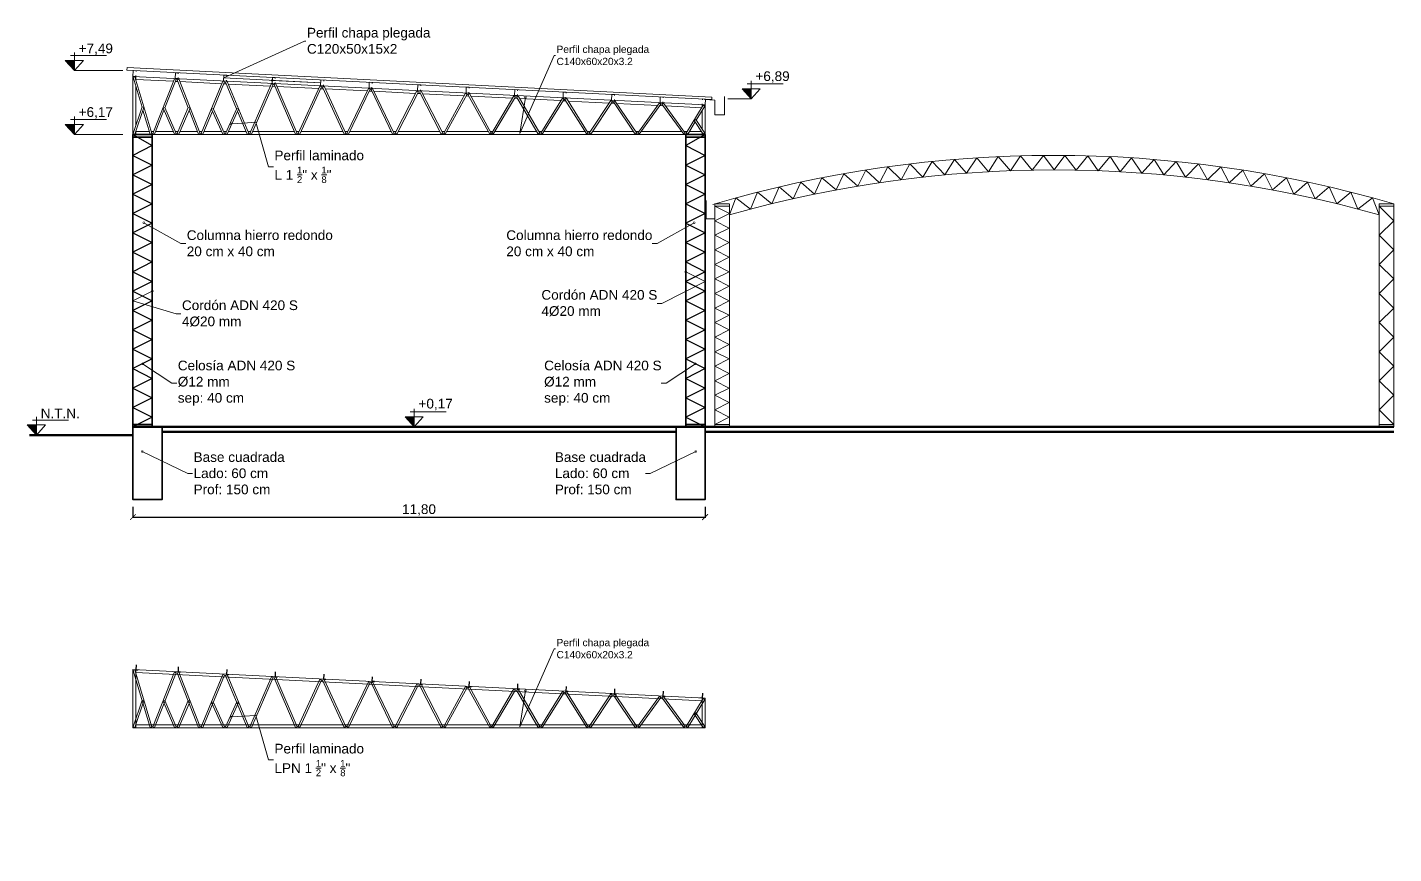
# Model space of a CAD drawing. Header units: millimetres. Extents: x 11 to 1331, y -149 to 22.
# Drawn here: x 701.44 to 729.62, y -110.06 to -93.02 of the extents above; entities that cross this region are included whole.
import ezdxf
from ezdxf import colors
from ezdxf.entities.mleader import LeaderData, LeaderLine
from ezdxf.math import Vec2, Vec3

# ---------------------------------------------------------------- set-up
doc = ezdxf.new("R2010")
doc.units = ezdxf.units.MM
doc.header["$LTSCALE"] = 0.1
doc.header["$MEASUREMENT"] = 0
doc.header["$PDMODE"] = 3
doc.header["$PDSIZE"] = 0.1
doc.linetypes.add('ACAD_ISO10W100', pattern=[18, 12, -3, 0, -3])
doc.linetypes.add('CONTINUA', pattern=[200, 100, 100])
doc.layers.get('DEFPOINTS').update_dxf_attribs({"color": 1})
for name, color, linetype, lineweight in [('00_CANALETA', 2, 'Continuous', 13), ('00_EST_ANGULARES', 4, 'CONTINUA', 20), ('00_EST_COL_DIAG', 1, 'Continuous', 25), ('00_EST_Columna', 3, 'Continuous', 35), ('00_EST_Correa', 3, 'ACAD_ISO10W100', 20), ('00_EST_Cotas', 6, 'Continuous', 9), ('00_EST_Cubierta', 2, 'Continuous', 9), ('00_EST_FUNDACION', 2, 'Continuous', 35), ('00_EST_Piso', 7, 'Continuous', 50), ('00_EST_TEXTO', 6, 'Continuous', 9), ('00_EST_Viga', 5, 'Continuous', 20), ('00_EST_Viga_Montante', 5, 'Continuous', 20)]:
    doc.layers.add(name, color=color, linetype=linetype, lineweight=lineweight)
doc.layers.add('00_EST_EXISTENTE', color=8, linetype='Continuous', lineweight=20, transparency=0.5)
doc.styles.add('1 en 100', font='romans.shx', dxfattribs={"height": 0.17})
doc.styles.add('Arial20', font='arial.ttf', dxfattribs={"height": 0.2})
doc.dimstyles.new('Cota 1-100-Andres', dxfattribs={"dimtxt": 0.2, "dimasz": 0.12, "dimexe": 0.012, "dimexo": 0.15, "dimgap": 0.025, "dimtad": 1, "dimzin": 0, "dimtxsty": 'Arial20', "dimblk1": 'ARCHTICK', "dimblk2": 'ARCHTICK', "dimsah": 1, "dimcen": 0.09, "dimclrd": 256, "dimclre": 256, "dimclrt": 256, "dimazin": 0, "dimtfac": 1, "dimtofl": 0, "dimtmove": 0, "dimatfit": 3, "dimldrblk": 'ARCHTICK', "dimfxl": 1, "dimtolj": 1, "dimtzin": 0, "dimarcsym": 0})

# ---------------------------------------------------------------- blocks, each defined once
blk = doc.blocks.new('_DotSmall')
at = {"color": 0, "linetype": 'ByBlock', "const_width": 0.5}
blk.add_lwpolyline([(-0.0625, 0, 1), (0.0625, 0, 1)], format="xyb", close=True, dxfattribs=at)
blk = doc.blocks.new('cotaNivel')
at = {"layer": '00_EST_Cotas', "transparency": 33554687}
h = blk.add_hatch(color=256, dxfattribs=at)
h.dxf.hatch_style = 1
h.paths.add_polyline_path([(328.514, -103.488), (328.327, -103.488), (328.514, -103.697)])
at = {"layer": '00_EST_Cotas'}
for p, q in [((328.435, -103.386), (329.174, -103.386)), ((328.514, -103.697), (328.514, -103.322))]:
    blk.add_line(p, q, dxfattribs=at)
blk.add_lwpolyline([(328.514, -103.697), (328.701, -103.488), (328.327, -103.488)], close=True, dxfattribs=at)
blk = doc.blocks.new('_ARCHTICK')
at = {"color": 0, "linetype": 'ByBlock', "const_width": 0.15}
blk.add_lwpolyline([(-0.5, -0.5), (0.5, 0.5)], dxfattribs=at)
blk = doc.blocks.new('*D136')
at = {"layer": '00_EST_Cotas', "lineweight": -2, "transparency": 16777216}
for p, q in [((703.618, -102.906), (703.618, -103.13)), ((703.618, -103.118), (715.418, -103.118)), ((715.418, -102.906), (715.418, -103.13))]:
    blk.add_line(p, q, dxfattribs=at)
at = {"layer": 'DEFPOINTS', "color": 0, "transparency": 16777216}
for p in [(703.618, -102.756), (715.418, -102.756), (715.418, -103.118)]:
    blk.add_point(p, dxfattribs=at)
at = {"layer": '00_EST_Cotas', "lineweight": -2, "transparency": 16777216, "xscale": 0.12, "yscale": 0.12, "zscale": 0.12, "rotation": 180}
blk.add_blockref('_ARCHTICK', (703.618, -103.118), dxfattribs=at)
at = {"layer": '00_EST_Cotas', "lineweight": -2, "transparency": 16777216, "xscale": 0.12, "yscale": 0.12, "zscale": 0.12}
blk.add_blockref('_ARCHTICK', (715.418, -103.118), dxfattribs=at)
at = {"layer": '00_EST_Cotas', "transparency": 16777216, "insert": (709.518, -102.973), "char_height": 0.2, "attachment_point": 5, "style": 'Arial20'}
blk.add_mtext('\\A1;11,80', dxfattribs=at)

msp = doc.modelspace()

# ---------------------------------------------------------------- linework, layer by layer
at = {"layer": '00_CANALETA'}
for points in [[(715.403, -94.505), (715.619, -94.519), (715.619, -94.819), (715.819, -94.819), (715.819, -94.439), (715.819, -94.439)], [(715.834, -96.654), (715.618, -96.656), (715.618, -96.968), (715.437, -96.968), (715.437, -96.589), (715.437, -96.589)]]:
    msp.add_lwpolyline(points, dxfattribs=at)
at = {"layer": '00_EST_ANGULARES'}
for p, q in [((703.624, -94.047), (703.66, -94.035)), ((703.624, -94.047), (703.806, -94.662)), ((704.008, -95.208), (703.66, -94.035)), ((704.473, -94.076), (704.028, -95.205)), ((704.278, -94.674), (704.508, -94.091)), ((704.508, -94.091), (704.473, -94.076)), ((704.528, -94.096), (704.563, -94.081)), ((704.528, -94.096), (704.757, -94.674)), ((705.008, -95.205), (704.563, -94.081)), ((705.473, -94.126), (705.028, -95.205)), ((705.278, -94.698), (705.508, -94.142)), ((705.508, -94.142), (705.473, -94.126)), ((705.528, -94.146), (705.562, -94.13)), ((705.528, -94.146), (705.757, -94.699)), ((706.008, -95.205), (705.562, -94.13)), ((706.028, -95.204), (706.473, -94.176)), ((706.508, -94.192), (706.062, -95.22)), ((706.473, -94.176), (706.508, -94.192)), ((706.528, -94.197), (706.562, -94.18)), ((706.973, -95.22), (706.528, -94.197)), ((706.562, -94.18), (707.008, -95.204)), ((707.473, -94.226), (707.028, -95.204)), ((707.062, -95.22), (707.508, -94.243)), ((707.473, -94.226), (707.508, -94.243)), ((707.528, -94.247), (707.562, -94.23)), ((707.528, -94.247), (707.973, -95.22)), ((708.008, -95.204), (707.562, -94.23)), ((708.028, -95.203), (708.474, -94.276)), ((708.508, -94.294), (708.061, -95.22)), ((708.474, -94.276), (708.508, -94.294)), ((708.528, -94.298), (708.561, -94.28)), ((708.528, -94.298), (708.974, -95.22)), ((709.008, -95.203), (708.561, -94.28)), ((709.474, -94.326), (709.028, -95.202)), ((709.061, -95.22), (709.508, -94.344)), ((709.508, -94.344), (709.474, -94.326)), ((709.528, -94.349), (709.561, -94.33)), ((709.974, -95.22), (709.528, -94.349)), ((709.561, -94.33), (710.008, -95.202)), ((710.475, -94.376), (710.028, -95.201)), ((710.508, -94.395), (710.475, -94.376)), ((710.528, -94.4), (710.56, -94.38)), ((710.56, -94.38), (711.008, -95.201)), ((703.808, -94.657), (703.624, -95.208)), ((703.66, -95.22), (703.844, -94.669)), ((703.808, -94.657), (703.844, -94.669)), ((704.275, -94.666), (704.24, -94.681)), ((704.508, -95.205), (704.275, -94.666)), ((704.528, -95.205), (704.76, -94.666)), ((704.76, -94.666), (704.795, -94.681)), ((710.06, -95.22), (710.508, -94.395)), ((710.975, -95.22), (710.528, -94.4)), ((711.018, -95.2), (711.475, -94.426)), ((711.508, -94.446), (711.05, -95.22)), ((711.475, -94.426), (711.508, -94.446)), ((711.528, -94.45), (711.56, -94.43)), ((711.975, -95.22), (711.528, -94.45)), ((711.56, -94.43), (712.008, -95.2)), ((712.476, -94.476), (712.028, -95.199)), ((712.059, -95.22), (712.508, -94.497)), ((712.508, -94.497), (712.476, -94.476)), ((712.528, -94.501), (712.559, -94.48)), ((712.976, -95.22), (712.528, -94.501)), ((712.559, -94.48), (713.008, -95.199)), ((713.476, -94.526), (713.028, -95.198)), ((713.059, -95.22), (713.508, -94.548)), ((713.476, -94.526), (713.508, -94.548)), ((713.528, -94.552), (713.559, -94.53)), ((713.976, -95.22), (713.528, -94.552)), ((713.559, -94.53), (714.008, -95.198)), ((714.477, -94.576), (714.028, -95.197)), ((714.058, -95.22), (714.508, -94.599)), ((714.508, -94.599), (714.477, -94.576)), ((714.528, -94.603), (714.558, -94.58)), ((714.977, -95.22), (714.528, -94.603)), ((714.558, -94.58), (715.008, -95.197)), ((715.028, -95.2), (715.379, -94.621)), ((715.411, -94.642), (715.235, -94.931)), ((715.411, -94.642), (715.379, -94.621)), ((703.825, -94.726), (703.971, -95.22)), ((704.063, -95.22), (704.258, -94.724)), ((704.24, -94.681), (704.473, -95.22)), ((704.795, -94.681), (704.562, -95.22)), ((704.777, -94.725), (704.973, -95.22)), ((705.062, -95.22), (705.258, -94.746)), ((705.274, -94.69), (705.24, -94.705)), ((705.473, -95.22), (705.24, -94.705)), ((705.274, -94.69), (705.508, -95.205)), ((705.761, -94.69), (705.528, -95.205)), ((705.562, -95.22), (705.795, -94.705)), ((705.761, -94.69), (705.795, -94.705)), ((705.777, -94.747), (705.973, -95.22)), ((715.194, -94.937), (715.226, -94.917)), ((715.194, -94.937), (715.379, -95.22)), ((715.226, -94.917), (715.411, -95.2)), ((703.66, -95.22), (703.624, -95.208)), ((703.971, -95.22), (704.008, -95.208)), ((704.028, -95.205), (704.063, -95.22)), ((704.508, -95.205), (704.473, -95.22)), ((704.528, -95.205), (704.563, -95.22)), ((704.973, -95.22), (705.008, -95.205)), ((705.062, -95.22), (705.028, -95.205)), ((705.508, -95.205), (705.473, -95.22)), ((705.528, -95.205), (705.562, -95.22)), ((705.973, -95.22), (706.008, -95.205)), ((706.028, -95.204), (706.062, -95.22)), ((706.973, -95.22), (707.008, -95.204)), ((707.062, -95.22), (707.028, -95.204)), ((707.973, -95.22), (708.008, -95.204)), ((708.028, -95.203), (708.061, -95.22)), ((708.974, -95.22), (709.008, -95.203)), ((709.028, -95.202), (709.061, -95.22)), ((709.974, -95.22), (710.008, -95.202)), ((710.028, -95.201), (710.06, -95.22)), ((710.975, -95.22), (711.008, -95.201)), ((711.018, -95.2), (711.05, -95.22)), ((711.975, -95.22), (712.008, -95.2)), ((712.028, -95.199), (712.059, -95.22)), ((712.976, -95.22), (713.008, -95.199)), ((713.028, -95.198), (713.059, -95.22)), ((713.976, -95.22), (714.008, -95.198)), ((714.028, -95.197), (714.058, -95.22)), ((714.977, -95.22), (715.008, -95.197)), ((715.059, -95.22), (715.028, -95.2)), ((715.213, -94.967), (715.059, -95.22)), ((715.379, -95.22), (715.411, -95.2)), ((703.624, -106.284), (703.66, -106.272)), ((703.624, -106.284), (703.971, -107.457)), ((704.008, -107.445), (703.66, -106.272)), ((704.473, -106.313), (704.028, -107.442)), ((704.063, -107.457), (704.508, -106.328)), ((704.508, -106.328), (704.473, -106.313)), ((704.528, -106.333), (704.563, -106.318)), ((704.528, -106.333), (704.973, -107.457)), ((705.008, -107.442), (704.563, -106.318)), ((705.473, -106.363), (705.028, -107.442)), ((705.062, -107.457), (705.508, -106.379)), ((705.508, -106.379), (705.473, -106.363)), ((705.528, -106.383), (705.562, -106.367)), ((705.528, -106.383), (705.973, -107.457)), ((706.008, -107.442), (705.562, -106.367)), ((706.028, -107.441), (706.473, -106.413)), ((706.508, -106.429), (706.062, -107.457)), ((706.473, -106.413), (706.508, -106.429)), ((706.528, -106.434), (706.562, -106.417)), ((706.973, -107.457), (706.528, -106.434)), ((706.562, -106.417), (707.008, -107.441)), ((707.473, -106.463), (707.028, -107.44)), ((707.062, -107.457), (707.508, -106.48)), ((707.473, -106.463), (707.508, -106.48)), ((707.528, -106.484), (707.562, -106.467)), ((707.528, -106.484), (707.973, -107.457)), ((708.008, -107.44), (707.562, -106.467)), ((708.028, -107.44), (708.474, -106.513)), ((708.508, -106.531), (708.061, -107.457)), ((708.474, -106.513), (708.508, -106.531)), ((708.528, -106.535), (708.561, -106.517)), ((708.528, -106.535), (708.974, -107.457)), ((709.008, -107.44), (708.561, -106.517)), ((709.474, -106.563), (709.028, -107.439)), ((709.061, -107.457), (709.508, -106.581)), ((709.508, -106.581), (709.474, -106.563)), ((709.528, -106.586), (709.561, -106.567)), ((709.974, -107.457), (709.528, -106.586)), ((709.561, -106.567), (710.008, -107.439)), ((710.475, -106.613), (710.028, -107.438)), ((710.06, -107.457), (710.508, -106.632)), ((710.508, -106.632), (710.475, -106.613)), ((710.528, -106.637), (710.56, -106.617)), ((710.975, -107.457), (710.528, -106.637)), ((710.56, -106.617), (711.008, -107.438)), ((711.018, -107.437), (711.475, -106.663)), ((711.508, -106.683), (711.05, -107.457)), ((711.475, -106.663), (711.508, -106.683)), ((711.528, -106.687), (711.56, -106.667)), ((711.975, -107.457), (711.528, -106.687)), ((711.56, -106.667), (712.008, -107.437)), ((712.476, -106.713), (712.028, -107.436)), ((712.059, -107.457), (712.508, -106.734)), ((712.508, -106.734), (712.476, -106.713)), ((712.528, -106.738), (712.559, -106.717)), ((712.976, -107.457), (712.528, -106.738)), ((712.559, -106.717), (713.008, -107.436)), ((713.476, -106.763), (713.028, -107.435)), ((713.059, -107.457), (713.508, -106.785)), ((713.476, -106.763), (713.508, -106.785)), ((713.528, -106.789), (713.559, -106.767)), ((713.976, -107.457), (713.528, -106.789)), ((713.559, -106.767), (714.008, -107.435)), ((703.808, -106.894), (703.624, -107.445)), ((703.66, -107.457), (703.844, -106.906)), ((703.808, -106.894), (703.844, -106.906)), ((704.275, -106.903), (704.24, -106.918)), ((704.24, -106.918), (704.473, -107.457)), ((704.508, -107.442), (704.275, -106.903)), ((704.528, -107.442), (704.76, -106.903)), ((704.795, -106.918), (704.562, -107.457)), ((704.76, -106.903), (704.795, -106.918)), ((705.274, -106.927), (705.24, -106.942)), ((705.473, -107.457), (705.24, -106.942)), ((705.274, -106.927), (705.508, -107.442)), ((705.761, -106.927), (705.528, -107.442)), ((705.562, -107.457), (705.795, -106.942)), ((705.761, -106.927), (705.795, -106.942)), ((714.477, -106.813), (714.028, -107.434)), ((714.058, -107.457), (714.508, -106.836)), ((714.508, -106.836), (714.477, -106.813)), ((714.528, -106.84), (714.558, -106.817)), ((714.977, -107.457), (714.528, -106.84)), ((714.558, -106.817), (715.008, -107.434)), ((715.028, -107.437), (715.379, -106.858)), ((715.411, -106.879), (715.059, -107.457)), ((715.411, -106.879), (715.379, -106.858)), ((715.194, -107.174), (715.226, -107.153)), ((715.194, -107.174), (715.379, -107.457)), ((715.226, -107.153), (715.411, -107.437)), ((703.66, -107.457), (703.624, -107.445)), ((703.971, -107.457), (704.008, -107.445)), ((704.028, -107.442), (704.063, -107.457)), ((704.508, -107.442), (704.473, -107.457)), ((704.528, -107.442), (704.563, -107.457)), ((704.973, -107.457), (705.008, -107.442)), ((705.062, -107.457), (705.028, -107.442)), ((705.508, -107.442), (705.473, -107.457)), ((705.528, -107.442), (705.562, -107.457)), ((705.973, -107.457), (706.008, -107.442)), ((706.028, -107.441), (706.062, -107.457)), ((706.973, -107.457), (707.008, -107.441)), ((707.062, -107.457), (707.028, -107.44)), ((707.973, -107.457), (708.008, -107.44)), ((708.028, -107.44), (708.061, -107.457)), ((708.974, -107.457), (709.008, -107.44)), ((709.028, -107.439), (709.061, -107.457)), ((709.974, -107.457), (710.008, -107.439)), ((710.028, -107.438), (710.06, -107.457)), ((710.975, -107.457), (711.008, -107.438)), ((711.018, -107.437), (711.05, -107.457)), ((711.975, -107.457), (712.008, -107.437)), ((712.028, -107.436), (712.059, -107.457)), ((712.976, -107.457), (713.008, -107.436)), ((713.028, -107.435), (713.059, -107.457)), ((713.976, -107.457), (714.008, -107.435)), ((714.028, -107.434), (714.058, -107.457)), ((714.977, -107.457), (715.008, -107.434)), ((715.059, -107.457), (715.028, -107.437)), ((715.379, -107.457), (715.411, -107.437))]:
    msp.add_line(p, q, dxfattribs=at)
at = {"layer": '00_EST_COL_DIAG'}
msp.add_line((708.597, -106.512), (708.548, -106.51), dxfattribs=at)
for points in [[(703.618, -95.227), (704.018, -95.456), (703.618, -95.656), (704.018, -95.856), (703.618, -96.056), (704.018, -96.256), (703.618, -96.456), (704.018, -96.656), (703.618, -96.856), (704.018, -97.056), (703.618, -97.256), (704.018, -97.456), (703.618, -97.656), (704.018, -97.856), (703.618, -98.056), (704.018, -98.256), (703.618, -98.456), (704.018, -98.656), (703.618, -98.856), (704.018, -99.056), (703.618, -99.256), (704.018, -99.456), (703.618, -99.656), (704.018, -99.856), (703.618, -100.056), (704.018, -100.256), (703.618, -100.456), (704.018, -100.656), (703.618, -100.856), (704.018, -101.056), (703.618, -101.256)], [(715.418, -95.227), (715.018, -95.456), (715.418, -95.656), (715.018, -95.856), (715.418, -96.056), (715.018, -96.256), (715.418, -96.456), (715.018, -96.656), (715.418, -96.856), (715.018, -97.056), (715.418, -97.256), (715.018, -97.456), (715.418, -97.656), (715.018, -97.856), (715.418, -98.056), (715.018, -98.256), (715.418, -98.456), (715.018, -98.656), (715.418, -98.856), (715.018, -99.056), (715.418, -99.256), (715.018, -99.456), (715.418, -99.656), (715.018, -99.856), (715.418, -100.056), (715.018, -100.256), (715.418, -100.456), (715.018, -100.656), (715.418, -100.856), (715.018, -101.056), (715.418, -101.256)], [(703.682, -106.167), (703.677, -106.267), (703.727, -106.269)], [(704.552, -106.21), (704.548, -106.31), (704.597, -106.312)], [(705.552, -106.26), (705.548, -106.36), (705.597, -106.362)], [(706.552, -106.31), (706.548, -106.41), (706.597, -106.412)], [(707.552, -106.36), (707.548, -106.46), (707.597, -106.462)], [(708.552, -106.41), (708.548, -106.51), (708.597, -106.512)], [(709.552, -106.46), (709.548, -106.56), (709.597, -106.562)], [(710.552, -106.51), (710.548, -106.61), (710.597, -106.612)], [(711.552, -106.56), (711.548, -106.66), (711.597, -106.662)], [(712.552, -106.61), (712.548, -106.71), (712.597, -106.712)], [(713.552, -106.66), (713.548, -106.76), (713.597, -106.762)], [(714.552, -106.71), (714.548, -106.81), (714.597, -106.812)], [(715.362, -106.75), (715.358, -106.851), (715.308, -106.848)]]:
    msp.add_lwpolyline(points, dxfattribs=at)
at = {"layer": '00_EST_Columna'}
for p, q in [((703.618, -101.256), (703.618, -95.227)), ((703.618, -95.227), (704.018, -95.227)), ((704.018, -101.256), (704.018, -95.227)), ((715.018, -95.227), (715.418, -95.227)), ((715.018, -101.256), (715.018, -95.227)), ((715.418, -101.256), (715.418, -95.227)), ((703.618, -95.278), (704.018, -95.278)), ((715.018, -95.278), (715.418, -95.278)), ((703.618, -101.205), (704.018, -101.205)), ((703.618, -101.256), (704.018, -101.256)), ((715.418, -101.205), (715.018, -101.205)), ((715.418, -101.256), (715.018, -101.256))]:
    msp.add_line(p, q, dxfattribs=at)
at = {"layer": '00_EST_Correa'}
for points in [[(703.682, -93.93), (703.683, -93.91), (703.623, -93.907), (703.618, -94.027), (703.677, -94.03), (703.678, -94.01)], [(704.552, -93.973), (704.553, -93.953), (704.493, -93.951), (704.488, -94.07), (704.548, -94.073), (704.548, -94.053)], [(705.552, -94.023), (705.553, -94.003), (705.493, -94.001), (705.488, -94.12), (705.548, -94.123), (705.548, -94.103)], [(706.552, -94.073), (706.553, -94.053), (706.493, -94.051), (706.488, -94.17), (706.548, -94.173), (706.548, -94.153)], [(707.552, -94.123), (707.553, -94.103), (707.493, -94.101), (707.488, -94.22), (707.548, -94.223), (707.548, -94.203)], [(708.552, -94.173), (708.553, -94.153), (708.493, -94.15), (708.488, -94.27), (708.548, -94.273), (708.548, -94.253)], [(709.552, -94.223), (709.553, -94.203), (709.493, -94.2), (709.488, -94.32), (709.548, -94.323), (709.548, -94.303)], [(710.552, -94.273), (710.553, -94.253), (710.493, -94.25), (710.488, -94.37), (710.548, -94.373), (710.548, -94.353)], [(711.552, -94.323), (711.553, -94.303), (711.493, -94.3), (711.488, -94.42), (711.548, -94.423), (711.548, -94.403)], [(712.552, -94.373), (712.553, -94.353), (712.493, -94.35), (712.488, -94.47), (712.548, -94.473), (712.548, -94.453)], [(713.552, -94.423), (713.553, -94.403), (713.493, -94.4), (713.488, -94.52), (713.548, -94.523), (713.548, -94.503)], [(714.552, -94.473), (714.553, -94.453), (714.493, -94.45), (714.488, -94.57), (714.548, -94.573), (714.548, -94.553)], [(715.362, -94.514), (715.363, -94.494), (715.423, -94.497), (715.418, -94.617), (715.358, -94.614), (715.359, -94.594)]]:
    msp.add_lwpolyline(points, dxfattribs=at)
at = {"layer": '00_EST_Cotas'}
for p, q in [((702.41, -93.907), (703.41, -93.907)), ((715.884, -94.494), (716.366, -94.494)), ((702.41, -95.227), (703.41, -95.227))]:
    msp.add_line(p, q, dxfattribs=at)
at = {"layer": '00_EST_Cubierta'}
for p, q in [((703.495, -93.897), (703.497, -93.847)), ((715.553, -94.503), (703.495, -93.897)), ((715.555, -94.453), (703.497, -93.847)), ((715.553, -94.503), (715.555, -94.453))]:
    msp.add_line(p, q, dxfattribs=at)
at = {"layer": '00_EST_EXISTENTE'}
for p, q in [((715.618, -96.656), (715.916, -96.656)), ((715.618, -96.656), (715.618, -101.256)), ((715.618, -96.706), (715.916, -96.706)), ((715.918, -101.256), (715.918, -96.656)), ((729.318, -101.256), (729.318, -96.656)), ((729.618, -96.656), (729.319, -96.656)), ((729.618, -96.706), (729.319, -96.706)), ((729.618, -101.256), (729.618, -96.656)), ((715.618, -101.206), (715.916, -101.206)), ((715.619, -101.256), (715.918, -101.256)), ((729.616, -101.256), (729.318, -101.256)), ((729.618, -101.206), (729.319, -101.206))]:
    msp.add_line(p, q, dxfattribs=at)
for points in [[(715.918, -96.882), (716.052, -96.534), (716.354, -96.763), (716.498, -96.417), (716.793, -96.653), (716.945, -96.308), (717.233, -96.55), (717.393, -96.208), (717.675, -96.456), (717.828, -96.119), (718.119, -96.369), (718.278, -96.036), (718.565, -96.291), (718.73, -95.96), (719.012, -96.221), (719.184, -95.893), (719.46, -96.159), (719.643, -95.834), (719.909, -96.105), (720.102, -95.783), (720.359, -96.06), (720.558, -95.741), (720.81, -96.022), (721.023, -95.707), (721.261, -95.993), (721.462, -95.683), (721.713, -95.973), (721.925, -95.666), (722.165, -95.96), (722.396, -95.657), (722.618, -95.956)], [(729.318, -96.882), (729.183, -96.534), (728.881, -96.763), (728.737, -96.417), (728.443, -96.653), (728.29, -96.308), (728.002, -96.55), (727.842, -96.208), (727.56, -96.456), (727.407, -96.119), (727.116, -96.369), (726.957, -96.036), (726.67, -96.291), (726.505, -95.96), (726.223, -96.221), (726.051, -95.893), (725.775, -96.159), (725.592, -95.834), (725.326, -96.105), (725.133, -95.783), (724.876, -96.06), (724.677, -95.741), (724.425, -96.022), (724.212, -95.707), (723.974, -95.993), (723.774, -95.683), (723.522, -95.973), (723.31, -95.666), (723.07, -95.96), (722.839, -95.657), (722.618, -95.956)], [(715.619, -101.206), (715.916, -101.056), (715.618, -100.906), (715.916, -100.756), (715.618, -100.606), (715.916, -100.456), (715.618, -100.306), (715.916, -100.156), (715.619, -100.006), (715.916, -99.856), (715.618, -99.706), (715.916, -99.556), (715.619, -99.406), (715.916, -99.256), (715.618, -99.106), (715.916, -98.956), (715.618, -98.806), (715.916, -98.656), (715.618, -98.506), (715.916, -98.356), (715.618, -98.206), (715.916, -98.056), (715.618, -97.906), (715.916, -97.756), (715.618, -97.606), (715.916, -97.456), (715.618, -97.306), (715.916, -97.156), (715.618, -97.006), (715.918, -96.856), (715.619, -96.706)], [(729.618, -101.206), (729.319, -100.906), (729.618, -100.606), (729.319, -100.306), (729.618, -100.006), (729.319, -99.706), (729.618, -99.406), (729.319, -99.106), (729.618, -98.806), (729.319, -98.506), (729.618, -98.206), (729.319, -97.906), (729.618, -97.606), (729.319, -97.306), (729.618, -97.006), (729.319, -96.706)]]:
    msp.add_lwpolyline(points, dxfattribs=at)
for radius, start, end in [(25, 73.7398, 106.3551), (24.7, 74.261, 105.739)]:
    msp.add_arc((722.618, -120.656), radius, start, end, dxfattribs=at)
at = {"layer": '00_EST_FUNDACION'}
for points in [[(703.618, -101.256), (704.218, -101.256), (704.218, -102.756), (703.618, -102.756)], [(715.418, -101.256), (714.818, -101.256), (714.818, -102.756), (715.418, -102.756)]]:
    msp.add_lwpolyline(points, close=True, dxfattribs=at)
at = {"layer": '00_EST_Piso'}
for p, q in [((701.486, -101.426), (703.618, -101.426)), ((703.618, -101.256), (729.618, -101.256)), ((704.218, -101.356), (714.818, -101.356)), ((715.418, -101.356), (729.618, -101.356))]:
    msp.add_line(p, q, dxfattribs=at)
at = {"layer": '00_EST_Viga'}
for p, q in [((703.615, -94.087), (703.618, -94.087)), ((703.618, -94.027), (715.418, -94.617)), ((703.678, -94.09), (704.452, -94.129)), ((704.492, -94.131), (704.543, -94.133)), ((704.584, -94.135), (705.451, -94.179)), ((705.491, -94.181), (705.543, -94.183)), ((705.585, -94.185), (706.45, -94.229)), ((706.491, -94.231), (706.543, -94.233)), ((706.586, -94.235), (707.45, -94.278)), ((707.49, -94.281), (707.544, -94.283)), ((707.587, -94.285), (708.449, -94.328)), ((708.49, -94.33), (708.545, -94.333)), ((708.588, -94.335), (709.448, -94.378)), ((709.489, -94.38), (709.545, -94.383)), ((709.589, -94.385), (710.446, -94.428)), ((710.489, -94.43), (710.546, -94.433)), ((710.59, -94.435), (711.444, -94.478)), ((711.487, -94.48), (711.547, -94.483)), ((711.592, -94.486), (712.444, -94.528)), ((712.487, -94.53), (712.548, -94.533)), ((712.594, -94.536), (713.442, -94.578)), ((713.486, -94.58), (713.548, -94.583)), ((713.596, -94.586), (714.44, -94.628)), ((714.485, -94.63), (714.55, -94.633)), ((714.598, -94.636), (715.348, -94.673)), ((703.618, -95.227), (715.418, -95.227)), ((703.678, -95.167), (703.956, -95.167)), ((703.995, -95.167), (704.043, -95.167)), ((704.084, -95.167), (704.45, -95.167)), ((704.491, -95.167), (704.544, -95.167)), ((704.585, -95.167), (704.951, -95.167)), ((704.992, -95.167), (705.043, -95.167)), ((705.084, -95.167), (705.449, -95.167)), ((705.49, -95.167), (705.545, -95.167)), ((705.587, -95.167), (705.951, -95.167)), ((705.992, -95.167), (706.044, -95.167)), ((706.085, -95.167), (706.95, -95.167)), ((706.991, -95.167), (707.044, -95.167)), ((707.086, -95.167), (707.949, -95.167)), ((707.991, -95.167), (708.045, -95.167)), ((708.087, -95.167), (708.948, -95.167)), ((708.99, -95.167), (709.045, -95.167)), ((709.088, -95.167), (709.947, -95.167)), ((709.99, -95.167), (710.046, -95.167)), ((710.089, -95.167), (710.945, -95.167)), ((710.989, -95.167), (711.037, -95.167)), ((711.082, -95.167), (711.944, -95.167)), ((711.988, -95.167), (712.048, -95.167)), ((712.093, -95.167), (712.942, -95.167)), ((712.987, -95.167), (713.049, -95.167)), ((713.094, -95.167), (713.94, -95.167)), ((713.986, -95.167), (714.05, -95.167)), ((714.097, -95.167), (714.938, -95.167)), ((714.985, -95.167), (715.047, -95.167)), ((715.092, -95.167), (715.344, -95.167)), ((703.615, -106.324), (703.618, -106.324)), ((703.618, -106.264), (715.418, -106.854)), ((703.678, -106.327), (715.358, -106.911)), ((703.618, -107.464), (715.418, -107.464)), ((703.678, -107.404), (715.358, -107.404))]:
    msp.add_line(p, q, dxfattribs=at)
at = {"layer": '00_EST_Viga_Montante'}
for p, q in [((703.618, -94.027), (703.618, -95.227)), ((703.678, -94.03), (703.678, -94.094)), ((703.678, -94.228), (703.678, -95.047)), ((715.358, -94.617), (715.358, -94.657)), ((715.418, -94.617), (715.418, -95.227)), ((715.358, -94.73), (715.358, -95.118)), ((703.678, -95.167), (703.678, -95.227)), ((715.358, -95.187), (715.358, -95.227)), ((703.618, -106.264), (703.618, -107.464)), ((703.678, -106.264), (703.678, -107.464)), ((715.358, -106.854), (715.358, -107.464)), ((715.418, -106.854), (715.418, -107.464))]:
    msp.add_line(p, q, dxfattribs=at)

# ---------------------------------------------------------------- block references
at = {"layer": '00_EST_Cotas'}
for p in [(373.896, 9.789), (387.852, 9.203), (373.896, 8.47), (373.113, 2.27), (380.903, 2.44)]:
    msp.add_blockref('cotaNivel', p, dxfattribs=at)

# ---------------------------------------------------------------- texts
at = {"layer": '00_EST_Cotas', "char_height": 0.2, "attachment_point": 1, "style": '1 en 100'}
for s, insert in [('{\\fArial|b0|i0|c0|p34;+7,49}', (702.499, -93.35)), ('{\\fArial|b0|i0|c0|p34;+6,89}', (716.455, -93.923)), ('{\\fArial|b0|i0|c0|p34;+6,17}', (702.499, -94.663)), ('{\\fArial|b0|i0|c0|p34;+0,17}', (709.507, -100.678)), ('{\\fArial|b0|i0|c0|p34;N.T.N.}', (701.716, -100.879))]:
    msp.add_mtext_dynamic_manual_height_columns(s, width=1.21693, gutter_width=0.85, heights=[0], dxfattribs=dict(at, insert=insert))

# ---------------------------------------------------------------- dimensions: what is measured, and where the dimension line sits
at = {"layer": '00_EST_Cotas'}
dim = msp.add_linear_dim(base=(715.418, -103.118), p1=(703.618, -102.756), p2=(715.418, -102.756), dimstyle='Cota 1-100-Andres', dxfattribs=at)
dim.commit()
dim.dimension.update_dxf_attribs({"geometry": '*D136', "text_midpoint": (709.518, -103.118), "dimtype": 160})

# ---------------------------------------------------------------- leaders
at = {"layer": '00_EST_TEXTO'}
ml = msp.add_multileader_mtext('Standard', dxfattribs=at)
ml.set_content('{\\fArial|b0|i0|c0|p34;\\W1;\\C256;Perfil chapa plegada\\PC120x50x15x2 }', color=2, style='Arial20')
ml.set_leader_properties(color=256, linetype='ByLayer', lineweight=-1)
ml.set_arrow_properties(name='DOTSMALL')
ml.build(insert=Vec2(0, 0))
ml.multileader.update_dxf_attribs({"text_left_attachment_type": 2, "text_right_attachment_type": 2, "dogleg_length": 0.03, "arrow_head_size": 0.08})
ctx = ml.context
ctx.base_point, ctx.char_height, ctx.arrow_head_size, ctx.landing_gap_size, ctx.plane_origin = Vec3(707.187, -93.298), 0.2, 0.08, 0.02, Vec3(706.49, -94.11)
ctx.left_attachment, ctx.right_attachment = 2, 2
notes = []
notes.append((ctx, [(0, (1, 1, 0), (707.157, -93.298), (1, 0), 0.03, [(2, [(706.49, -94.11), (707.49, -94.16), (705.49, -94.06)], 0, [])])]))
ctx.mtext.insert, ctx.mtext.flow_direction = Vec3(707.207, -93.026), 5
ml = msp.add_multileader_mtext('Standard', dxfattribs=at)
ml.set_content('{\\fArial|b0|i0|c0|p34;\\W1;\\C256;Perfil chapa plegada\\PC140x60x20x3.2 }', color=2, style='Arial20')
ml.set_leader_properties(color=256, linetype='ByLayer', lineweight=-1)
ml.set_arrow_properties(name='DOTSMALL')
ml.build(insert=Vec2(0, 0))
ml.multileader.update_dxf_attribs({"text_left_attachment_type": 2, "text_right_attachment_type": 2, "dogleg_length": 0.01, "arrow_head_size": 0.08})
ctx = ml.context
ctx.base_point, ctx.char_height, ctx.arrow_head_size, ctx.landing_gap_size, ctx.plane_origin = Vec3(712.334, -93.598), 0.15, 0.08, 0.02, Vec3(711.715, -94.461)
ctx.left_attachment, ctx.right_attachment = 2, 2
notes.append((ctx, [(0, (1, 1, 0), (712.304, -93.598), (1, 0), 0.03, [(1, [(711.715, -94.461), (711.595, -95.208)], 0, [])])]))
ctx.mtext.insert, ctx.mtext.flow_direction = Vec3(712.354, -93.394), 5
ml = msp.add_multileader_mtext('Standard', dxfattribs=at)
ml.set_content('\\A1;{\\C256;Perfil laminado\\PL 1 \\H0.7x;\\S1/2;\\H1.42857x;" x \\H0.7x;\\S1/8;\\H1.42857x;"}', color=2, style='Arial20')
ml.set_leader_properties(color=256, linetype='ByLayer', lineweight=-1)
ml.set_arrow_properties(name='DOTSMALL')
ml.build(insert=Vec2(0, 0))
ml.multileader.update_dxf_attribs({"text_left_attachment_type": 2, "text_right_attachment_type": 2, "dogleg_length": 0.1, "arrow_head_size": 0.08})
ctx = ml.context
ctx.base_point, ctx.char_height, ctx.arrow_head_size, ctx.landing_gap_size, ctx.plane_origin = Vec3(706.516, -95.891), 0.2, 0.08, 0.02, Vec3(705.636, -95.004)
ctx.left_attachment, ctx.right_attachment = 2, 2
notes.append((ctx, [(0, (1, 1, 0), (706.416, -95.891), (1, 0), 0.1, [(2, [(705.636, -95.004), (705.895, -94.99), (706.15, -94.974)], 0, [])])]))
ctx.mtext.insert, ctx.mtext.flow_direction = Vec3(706.536, -95.557), 5
ml = msp.add_multileader_mtext('Standard', dxfattribs=at)
ml.set_content('Columna hierro redondo\\P20 cm x 40 cm', color=2, style='Arial20')
ml.set_leader_properties(color=256, linetype='ByLayer', lineweight=-1)
ml.set_arrow_properties(name='DOTSMALL')
ml.build(insert=Vec2(0, 0))
ml.multileader.update_dxf_attribs({"text_left_attachment_type": 2, "text_right_attachment_type": 2, "dogleg_length": 0.1, "arrow_head_size": 0.08})
ctx = ml.context
ctx.base_point, ctx.char_height, ctx.arrow_head_size, ctx.landing_gap_size, ctx.plane_origin = Vec3(704.708, -97.473), 0.2, 0.08, 0.02, Vec3(703.843, -97.046)
ctx.left_attachment, ctx.right_attachment = 2, 2
notes.append((ctx, [(0, (1, 1, 0), (704.608, -97.473), (1, 0), 0.1, [(0, [(703.843, -97.046)], 0, [])])]))
ctx.mtext.insert, ctx.mtext.flow_direction = Vec3(704.728, -97.203), 5
ml = msp.add_multileader_mtext('Standard', dxfattribs=at)
ml.set_content('Columna hierro redondo\\P20 cm x 40 cm', color=2, style='Arial20')
ml.set_leader_properties(color=256, linetype='ByLayer', lineweight=-1)
ml.set_arrow_properties(name='DOTSMALL')
ml.build(insert=Vec2(0, 0))
ml.multileader.update_dxf_attribs({"text_left_attachment_type": 2, "text_right_attachment_type": 2, "dogleg_length": 0.1, "arrow_head_size": 0.08})
ctx = ml.context
ctx.base_point, ctx.char_height, ctx.arrow_head_size, ctx.landing_gap_size, ctx.plane_origin = Vec3(711.298, -97.473), 0.2, 0.08, 0.02, Vec3(715.192, -97.046)
ctx.left_attachment, ctx.right_attachment = 2, 2
notes.append((ctx, [(0, (1, 1, 0), (714.427, -97.473), (-1, 0), 0.1, [(0, [(715.192, -97.046)], 0, [])])]))
ctx.mtext.insert, ctx.mtext.flow_direction = Vec3(711.318, -97.203), 5
ml = msp.add_multileader_mtext('Standard', dxfattribs=at)
ml.set_content('Cordón ADN 420 S 4%%C20 mm ', color=2, style='Arial20')
ml.set_leader_properties(color=256, linetype='ByLayer', lineweight=-1)
ml.set_arrow_properties(name='DOTSMALL')
ml.build(insert=Vec2(0, 0))
ml.multileader.update_dxf_attribs({"text_left_attachment_type": 2, "text_right_attachment_type": 2, "dogleg_length": 0.1, "arrow_head_size": 0.08})
ctx = ml.context
ctx.base_point, ctx.char_height, ctx.arrow_head_size, ctx.landing_gap_size, ctx.plane_origin = Vec3(712.022, -98.71), 0.2, 0.08, 0.02, Vec3(715.018, -98.241)
ctx.left_attachment, ctx.right_attachment = 2, 2
notes.append((ctx, [(0, (1, 1, 0), (714.526, -98.71), (-1, 0), 0.1, [(1, [(715.018, -98.056), (715.418, -98.256)], 0, [])])]))
ctx.mtext.insert, ctx.mtext.width, ctx.mtext.flow_direction = Vec3(712.042, -98.434), 2.47944, 5
ml = msp.add_multileader_mtext('Standard', dxfattribs=at)
ml.set_content('Cordón ADN 420 S\\P4%%C20 mm ', color=2, style='Arial20')
ml.set_leader_properties(color=256, linetype='ByLayer', lineweight=-1)
ml.set_arrow_properties(name='DOTSMALL')
ml.build(insert=Vec2(0, 0))
ml.multileader.update_dxf_attribs({"text_left_attachment_type": 2, "text_right_attachment_type": 2, "dogleg_length": 0.1, "arrow_head_size": 0.08})
ctx = ml.context
ctx.base_point, ctx.char_height, ctx.arrow_head_size, ctx.landing_gap_size, ctx.plane_origin = Vec3(704.609, -98.924), 0.2, 0.08, 0.02, Vec3(704.018, -98.456)
ctx.left_attachment, ctx.right_attachment = 2, 2
notes.append((ctx, [(0, (1, 1, 0), (704.509, -98.924), (1, 0), 0.1, [(1, [(704.018, -98.456), (703.618, -98.656)], 0, [])])]))
ctx.mtext.insert, ctx.mtext.flow_direction = Vec3(704.629, -98.648), 5
ml = msp.add_multileader_mtext('Standard', dxfattribs=at)
ml.set_content('Celosía ADN 420 S\\P%%C12 mm\\Psep: 40 cm', color=2, style='Arial20')
ml.set_leader_properties(color=256, linetype='ByLayer', lineweight=-1)
ml.set_arrow_properties(name='DOTSMALL')
ml.build(insert=Vec2(0, 0))
ml.multileader.update_dxf_attribs({"text_left_attachment_type": 2, "text_right_attachment_type": 2, "dogleg_length": 0.1, "arrow_head_size": 0.08})
ctx = ml.context
ctx.base_point, ctx.char_height, ctx.arrow_head_size, ctx.landing_gap_size, ctx.plane_origin = Vec3(704.523, -100.358), 0.2, 0.08, 0.02, Vec3(703.818, -99.956)
ctx.left_attachment, ctx.right_attachment = 2, 2
notes.append((ctx, [(0, (1, 1, 0), (704.423, -100.358), (1, 0), 0.1, [(0, [(703.818, -99.956)], 0, [])])]))
ctx.mtext.insert, ctx.mtext.flow_direction = Vec3(704.543, -99.891), 5
ml = msp.add_multileader_mtext('Standard', dxfattribs=at)
ml.set_content('Celosía ADN 420 S\\P%%C12 mm\\Psep: 40 cm', color=2, style='Arial20')
ml.set_leader_properties(color=256, linetype='ByLayer', lineweight=-1)
ml.set_arrow_properties(name='DOTSMALL')
ml.build(insert=Vec2(0, 0))
ml.multileader.update_dxf_attribs({"text_left_attachment_type": 2, "text_right_attachment_type": 2, "dogleg_length": 0.1, "arrow_head_size": 0.08})
ctx = ml.context
ctx.base_point, ctx.char_height, ctx.arrow_head_size, ctx.landing_gap_size, ctx.plane_origin = Vec3(712.078, -100.358), 0.2, 0.08, 0.02, Vec3(715.218, -99.956)
ctx.left_attachment, ctx.right_attachment = 2, 2
notes.append((ctx, [(0, (1, 1, 0), (714.612, -100.358), (-1, 0), 0.1, [(0, [(715.218, -99.956)], 0, [])])]))
ctx.mtext.insert, ctx.mtext.flow_direction = Vec3(712.098, -99.891), 5
ml = msp.add_multileader_mtext('Standard', dxfattribs=at)
ml.set_content('Base cuadrada\\PLado: 60 cm\\PProf: 150 cm', color=2, style='Arial20')
ml.set_leader_properties(color=256, linetype='ByLayer', lineweight=-1)
ml.set_arrow_properties(name='DOTSMALL')
ml.build(insert=Vec2(0, 0))
ml.multileader.update_dxf_attribs({"text_left_attachment_type": 2, "text_right_attachment_type": 2, "dogleg_length": 0.1, "arrow_head_size": 0.08})
ctx = ml.context
ctx.base_point, ctx.char_height, ctx.arrow_head_size, ctx.landing_gap_size, ctx.plane_origin = Vec3(704.849, -102.217), 0.2, 0.08, 0.02, Vec3(703.811, -101.763)
ctx.left_attachment, ctx.right_attachment = 2, 2
notes.append((ctx, [(0, (1, 1, 0), (704.749, -102.217), (1, 0), 0.1, [(0, [(703.811, -101.763)], 0, [])])]))
ctx.mtext.insert, ctx.mtext.flow_direction = Vec3(704.869, -101.78), 5
ml = msp.add_multileader_mtext('Standard', dxfattribs=at)
ml.set_content('Base cuadrada\\PLado: 60 cm\\PProf: 150 cm', color=2, style='Arial20')
ml.set_leader_properties(color=256, linetype='ByLayer', lineweight=-1)
ml.set_arrow_properties(name='DOTSMALL')
ml.build(insert=Vec2(0, 0))
ml.multileader.update_dxf_attribs({"text_left_attachment_type": 2, "text_right_attachment_type": 2, "dogleg_length": 0.1, "arrow_head_size": 0.08})
ctx = ml.context
ctx.base_point, ctx.char_height, ctx.arrow_head_size, ctx.landing_gap_size, ctx.plane_origin = Vec3(712.299, -102.217), 0.2, 0.08, 0.02, Vec3(715.224, -101.763)
ctx.left_attachment, ctx.right_attachment = 2, 2
notes.append((ctx, [(0, (1, 1, 0), (714.286, -102.217), (-1, 0), 0.1, [(0, [(715.224, -101.763)], 0, [])])]))
ctx.mtext.insert, ctx.mtext.flow_direction = Vec3(712.319, -101.78), 5
ml = msp.add_multileader_mtext('Standard', dxfattribs=at)
ml.set_content('{\\fArial|b0|i0|c0|p34;\\W1;\\C256;Perfil chapa plegada\\PC140x60x20x3.2 }', color=2, style='Arial20')
ml.set_leader_properties(color=256, linetype='ByLayer', lineweight=-1)
ml.set_arrow_properties(name='DOTSMALL')
ml.build(insert=Vec2(0, 0))
ml.multileader.update_dxf_attribs({"text_left_attachment_type": 2, "text_right_attachment_type": 2, "dogleg_length": 0.01, "arrow_head_size": 0.08})
ctx = ml.context
ctx.base_point, ctx.char_height, ctx.arrow_head_size, ctx.landing_gap_size, ctx.plane_origin = Vec3(712.334, -105.835), 0.15, 0.08, 0.02, Vec3(711.715, -106.698)
ctx.left_attachment, ctx.right_attachment = 2, 2
notes.append((ctx, [(0, (1, 1, 0), (712.304, -105.835), (1, 0), 0.03, [(1, [(711.715, -106.698), (711.595, -107.445)], 0, [])])]))
ctx.mtext.insert, ctx.mtext.flow_direction = Vec3(712.354, -105.631), 5
ml = msp.add_multileader_mtext('Standard', dxfattribs=at)
ml.set_content('\\A1;{\\fArial|b0|i0|c0|p34;\\W1;\\C256;Perfil laminado\\PLPN 1 \\H0.7x;\\S1/2;\\H1.42857x;" x \\H0.7x;\\S1/8;\\H1.42857x;"}', color=2, style='Arial20')
ml.set_leader_properties(color=256, linetype='ByLayer', lineweight=-1)
ml.set_arrow_properties(name='DOTSMALL')
ml.build(insert=Vec2(0, 0))
ml.multileader.update_dxf_attribs({"text_left_attachment_type": 2, "text_right_attachment_type": 2, "dogleg_length": 0.1, "arrow_head_size": 0.08})
ctx = ml.context
ctx.base_point, ctx.char_height, ctx.arrow_head_size, ctx.landing_gap_size, ctx.plane_origin = Vec3(706.516, -108.128), 0.2, 0.08, 0.02, Vec3(705.636, -107.241)
ctx.left_attachment, ctx.right_attachment = 2, 2
notes.append((ctx, [(0, (1, 1, 0), (706.416, -108.128), (1, 0), 0.1, [(2, [(705.636, -107.241), (705.895, -107.227), (706.15, -107.211)], 0, [])])]))
ctx.mtext.insert, ctx.mtext.flow_direction = Vec3(706.536, -107.794), 5
for ctx, leaders in notes:
    for number, flags, end, landing, length, lines in leaders:
        leader = LeaderData()
        leader.index, (leader.has_last_leader_line, leader.has_dogleg_vector, leader.attachment_direction) = number, flags
        leader.last_leader_point, leader.dogleg_vector, leader.dogleg_length = Vec3(end), Vec3(landing), length
        for number, points, colour, breaks in lines:
            line = LeaderLine()
            line.index, line.vertices, line.color, line.breaks = number, Vec3.list(points), colors.encode_raw_color(colour), breaks
            leader.lines.append(line)
        ctx.leaders.append(leader)

doc.saveas('drawing.dxf')
